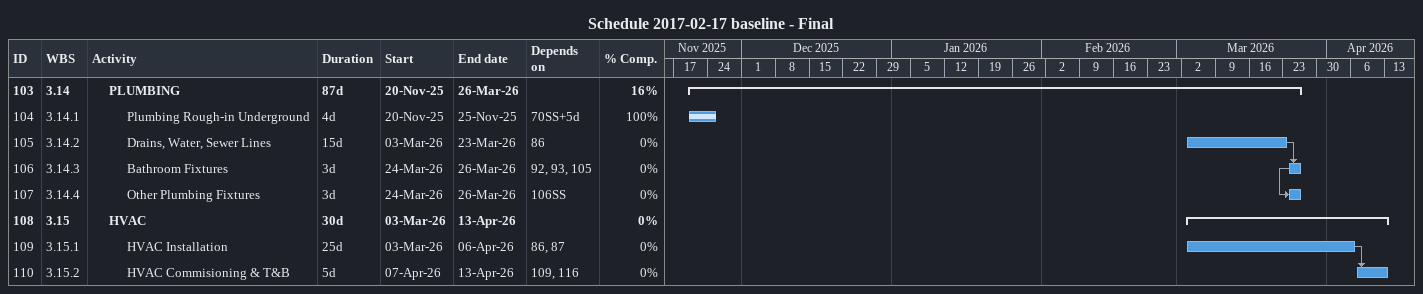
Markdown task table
Schedule 2017-02-17 baseline - Final

| ID | WBS | Task | Duration | Start | Finish | Predecessors | % complete |
|---|---|---|---|---|---|---|---|
| 103 | 3.14 | **PLUMBING** | 87d | 2025-11-20 | 2026-03-26 |  | 16 |
| 104 | 3.14.1 | Plumbing Rough-in Underground | 4d | 2025-11-20 | 2025-11-25 | 70SS+5d | 100 |
| 105 | 3.14.2 | Drains, Water, Sewer Lines | 15d | 2026-03-03 | 2026-03-23 | 86 | 0 |
| 106 | 3.14.3 | Bathroom Fixtures | 3d | 2026-03-24 | 2026-03-26 | 92, 93, 105 | 0 |
| 107 | 3.14.4 | Other Plumbing Fixtures | 3d | 2026-03-24 | 2026-03-26 | 106SS | 0 |
| 108 | 3.15 | **HVAC** | 30d | 2026-03-03 | 2026-04-13 |  | 0 |
| 109 | 3.15.1 | HVAC Installation | 25d | 2026-03-03 | 2026-04-06 | 86, 87 | 0 |
| 110 | 3.15.2 | HVAC Commisioning & T&B | 5d | 2026-04-07 | 2026-04-13 | 109, 116 | 0 |
